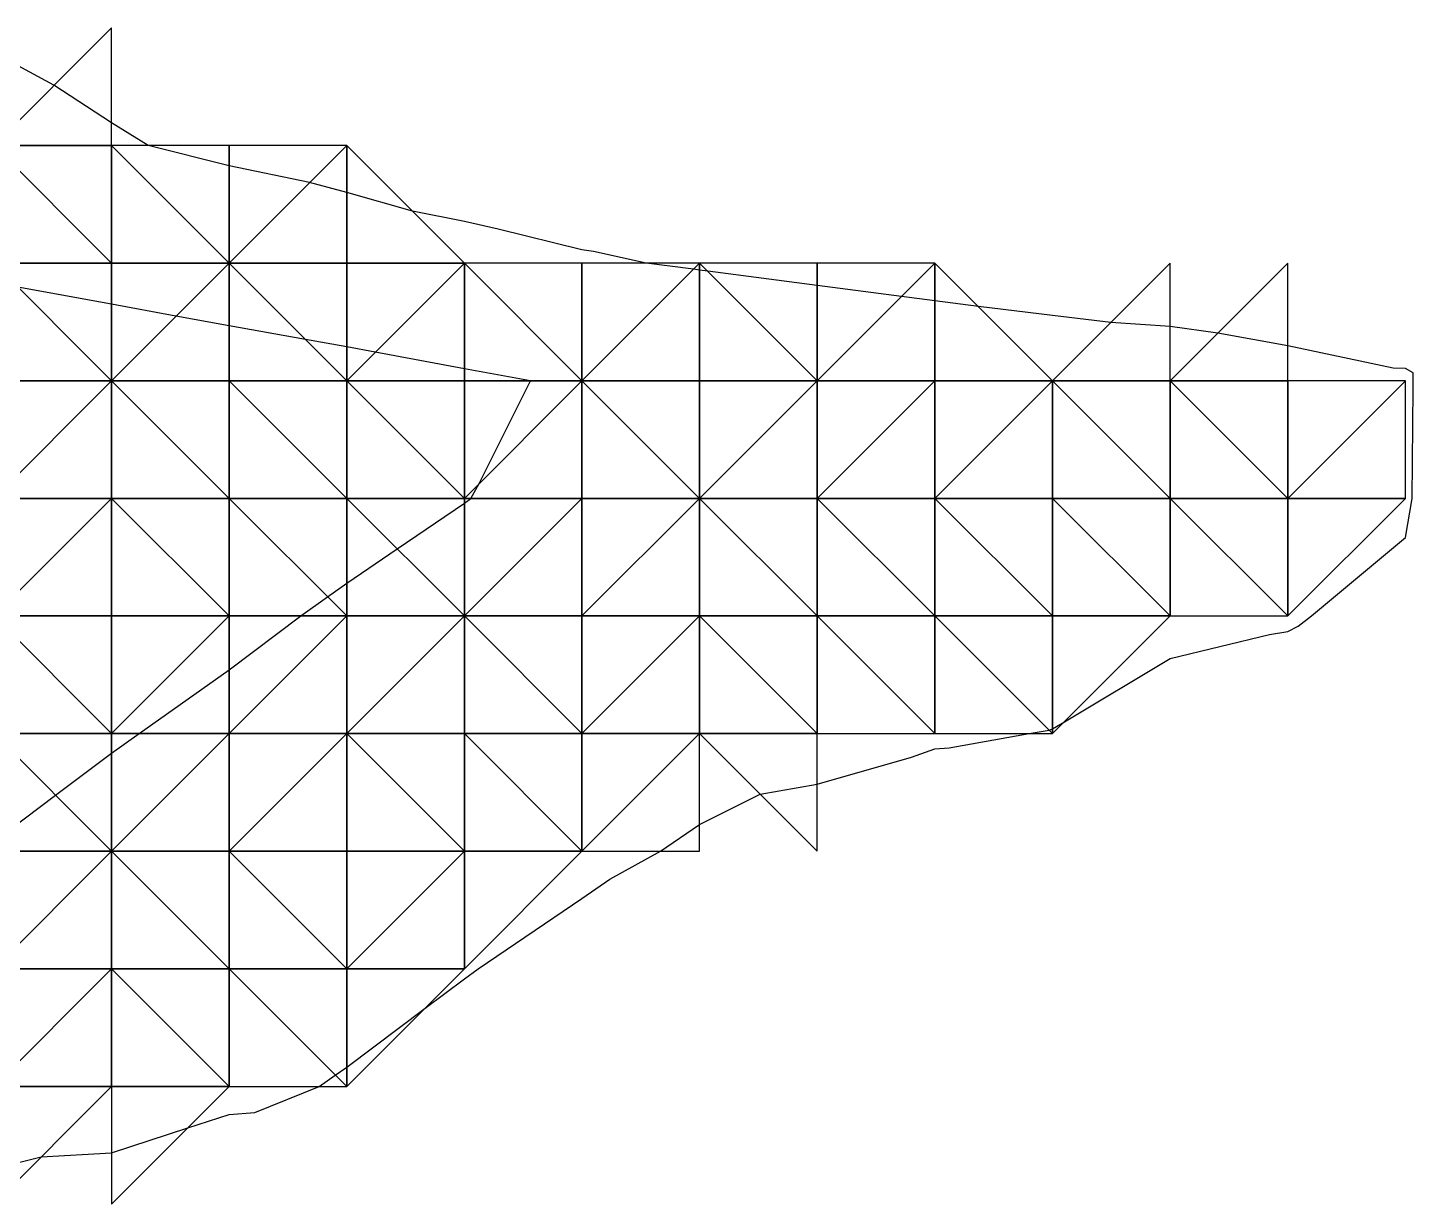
# Model space of a CAD drawing. Header units: metres. Extents: x 4732344 to 4732577, y 2266116 to 2266284.
# Drawn here: x 4732422.84 to 4732428.73, y 2266137.73 to 2266142.73 of the extents above; entities that cross this region are included whole.
import ezdxf

# ---------------------------------------------------------------- set-up
doc = ezdxf.new("R2010")
doc.units = ezdxf.units.M
doc.layers.add('TIN', color=5, linetype='Continuous')

msp = doc.modelspace()

# ---------------------------------------------------------------- linework, layer by layer
at = {"layer": 'lleno', "color": 3}
for points in [[(4732422.698, 2266137.8832, 1327.9206), (4732422.8999, 2266137.9329, 1327.9189), (4732423.198, 2266137.9492, 1327.9177), (4732423.5223, 2266138.0553, 1327.9144), (4732423.698, 2266138.1128, 1327.9127), (4732423.8082, 2266138.1208, 1327.9122), (4732424.0804, 2266138.231, 1327.9137), (4732424.1492, 2266138.2798, 1327.9153), (4732424.198, 2266138.3143, 1327.9164), (4732424.5313, 2266138.5643, 1327.9244), (4732424.698, 2266138.6893, 1327.9285), (4732424.7568, 2266138.731, 1327.9298), (4732425.198, 2266139.031, 1327.9393), (4732425.317, 2266139.112, 1327.9419), (4732425.5313, 2266139.231, 1327.9456), (4732425.698, 2266139.3446, 1327.9492), (4732425.9556, 2266139.4734, 1327.9531), (4732426.198, 2266139.5167, 1327.9539), (4732426.598, 2266139.631, 1327.9568), (4732426.698, 2266139.6665, 1327.9578), (4732426.7586, 2266139.6704, 1327.9577), (4732427.098, 2266139.731, 1327.9589), (4732427.1833, 2266139.7457, 1327.9592), (4732427.198, 2266139.751, 1327.9593), (4732427.248, 2266139.781, 1327.9603), (4732427.698, 2266140.051, 1327.9693), (4732428.1191, 2266140.1521, 1327.9777), (4732428.198, 2266140.1658, 1327.9792), (4732428.2409, 2266140.1881, 1327.9803), (4732428.298, 2266140.231, 1327.9819), (4732428.698, 2266140.5643, 1327.9935), (4732428.7263, 2266140.731, 1327.9965), (4732428.7307, 2266141.1983, 1328.0016), (4732428.7307, 2266141.231, 1327.9991), (4732428.7307, 2266141.2637, 1327.9965), (4732428.698, 2266141.2825, 1327.9952), (4732428.645, 2266141.284, 1327.9952), (4732428.198, 2266141.3798, 1327.9893), (4732427.9, 2266141.433, 1327.9861), (4732427.698, 2266141.4609, 1327.9846), (4732427.4453, 2266141.4783, 1327.984), (4732427.198, 2266141.5081, 1327.9825), (4732426.8829, 2266141.5461, 1327.9805), (4732426.698, 2266141.5703, 1327.9792), (4732426.5559, 2266141.5889, 1327.9782), (4732426.198, 2266141.6358, 1327.9757), (4732425.7322, 2266141.6968, 1327.9725), (4732425.698, 2266141.7012, 1327.9722), (4732425.6725, 2266141.7055, 1327.9717), (4732425.4707, 2266141.731, 1327.9668), (4732425.2472, 2266141.7802, 1327.9598), (4732425.198, 2266141.7876, 1327.9588), (4732424.8419, 2266141.8749, 1327.9521), (4732424.698, 2266141.9069, 1327.9496), (4732424.4771, 2266141.9519, 1327.9463), (4732424.198, 2266142.031, 1327.94), (4732424.0401, 2266142.0731, 1327.9367), (4732423.698, 2266142.1437, 1327.9314), (4732423.3542, 2266142.231, 1327.9246), (4732423.198, 2266142.3272, 1327.9165), (4732422.9538, 2266142.4868, 1327.9028), (4732422.698, 2266142.6239, 1327.8913)], [(4732422.698, 2266139.2727, 1328.0558), (4732422.9599, 2266139.4691, 1328.0622), (4732423.198, 2266139.6477, 1328.0679), (4732423.3156, 2266139.731, 1328.0706), (4732423.698, 2266140.0018, 1328.0793), (4732424.0036, 2266140.231, 1328.0866), (4732424.1166, 2266140.3124, 1328.0892), (4732424.198, 2266140.371, 1328.0911), (4732424.4123, 2266140.5167, 1328.0958), (4732424.698, 2266140.711, 1328.1019), (4732424.7258, 2266140.731, 1328.1026), (4732424.7605, 2266140.7935, 1328.1047), (4732424.9792, 2266141.231, 1328.1096), (4732424.698, 2266141.281, 1328.106), (4732424.3195, 2266141.3525, 1328.1007), (4732424.198, 2266141.3754, 1328.099), (4732424.0223, 2266141.4067, 1328.0967), (4732423.698, 2266141.4643, 1328.0926), (4732423.4716, 2266141.5046, 1328.0896), (4732423.198, 2266141.5568, 1328.0858), (4732422.8007, 2266141.6283, 1328.0806)]]:
    msp.add_polyline3d(points, dxfattribs=at)
at = {"layer": 'TIN', "color": 5}
for points in [[(4732423.198, 2266142.731, 0.079), (4732422.698, 2266142.231, 0.122), (4732423.198, 2266142.231, 0.105)], [(4732423.198, 2266142.231, 0.105), (4732422.698, 2266142.231, 0.122), (4732423.198, 2266141.731, 0.169)], [(4732423.198, 2266141.731, 0.169), (4732422.698, 2266142.231, 0.122), (4732422.698, 2266141.731, 0.185)], [(4732423.198, 2266142.231, 0.105), (4732423.198, 2266141.731, 0.169), (4732423.698, 2266141.731, 0.152)], [(4732423.698, 2266142.231, 0.089), (4732423.198, 2266142.231, 0.105), (4732423.698, 2266141.731, 0.152)], [(4732424.198, 2266141.731, 0.136), (4732424.198, 2266142.231, 0.076), (4732423.698, 2266141.731, 0.152)], [(4732423.698, 2266141.731, 0.152), (4732424.198, 2266142.231, 0.076), (4732423.698, 2266142.231, 0.089)], [(4732424.198, 2266141.731, 0.136), (4732424.698, 2266141.731, 0.119), (4732424.198, 2266142.231, 0.076)], [(4732423.198, 2266141.231, 0.258), (4732423.198, 2266141.731, 0.169), (4732422.698, 2266141.731, 0.185)], [(4732423.198, 2266141.231, 0.258), (4732422.698, 2266141.731, 0.185), (4732422.698, 2266141.231, 0.276)], [(4732423.698, 2266141.731, 0.152), (4732423.198, 2266141.231, 0.258), (4732423.698, 2266141.231, 0.242)], [(4732423.198, 2266141.731, 0.169), (4732423.198, 2266141.231, 0.258), (4732423.698, 2266141.731, 0.152)], [(4732424.198, 2266141.231, 0.226), (4732424.198, 2266141.731, 0.136), (4732423.698, 2266141.731, 0.152)], [(4732423.698, 2266141.731, 0.152), (4732423.698, 2266141.231, 0.242), (4732424.198, 2266141.231, 0.226)], [(4732424.698, 2266141.731, 0.119), (4732424.198, 2266141.231, 0.226), (4732424.698, 2266141.231, 0.209)], [(4732424.698, 2266141.731, 0.119), (4732424.198, 2266141.731, 0.136), (4732424.198, 2266141.231, 0.226)], [(4732424.698, 2266141.731, 0.119), (4732425.198, 2266141.231, 0.193), (4732425.198, 2266141.731, 0.106)], [(4732424.698, 2266141.231, 0.209), (4732425.198, 2266141.231, 0.193), (4732424.698, 2266141.731, 0.119)], [(4732425.198, 2266141.731, 0.106), (4732425.198, 2266141.231, 0.193), (4732425.698, 2266141.731, 0.095)], [(4732425.698, 2266141.731, 0.095), (4732425.198, 2266141.231, 0.193), (4732425.698, 2266141.231, 0.179)], [(4732425.698, 2266141.231, 0.179), (4732426.198, 2266141.231, 0.168), (4732425.698, 2266141.731, 0.095)], [(4732425.698, 2266141.731, 0.095), (4732426.198, 2266141.231, 0.168), (4732426.198, 2266141.731, 0.084)], [(4732426.198, 2266141.731, 0.084), (4732426.198, 2266141.231, 0.168), (4732426.698, 2266141.731, 0.073)], [(4732426.198, 2266141.231, 0.168), (4732426.698, 2266141.231, 0.157), (4732426.698, 2266141.731, 0.073)], [(4732426.698, 2266141.231, 0.157), (4732427.198, 2266141.231, 0.146), (4732426.698, 2266141.731, 0.073)], [(4732427.698, 2266141.231, 0.14), (4732427.698, 2266141.731, 0.053), (4732427.198, 2266141.231, 0.146)], [(4732427.698, 2266141.231, 0.14), (4732428.198, 2266141.231, 0.125), (4732428.198, 2266141.731, 0.041)], [(4732422.698, 2266140.731, 0.271), (4732423.198, 2266140.731, 0.254), (4732423.198, 2266141.231, 0.258)], [(4732422.698, 2266141.231, 0.276), (4732422.698, 2266140.731, 0.271), (4732423.198, 2266141.231, 0.258)], [(4732423.198, 2266141.231, 0.258), (4732423.198, 2266140.731, 0.254), (4732423.698, 2266140.731, 0.236)], [(4732423.698, 2266140.731, 0.236), (4732423.698, 2266141.231, 0.242), (4732423.198, 2266141.231, 0.258)], [(4732423.698, 2266140.731, 0.236), (4732424.198, 2266140.731, 0.218), (4732423.698, 2266141.231, 0.242)], [(4732423.698, 2266141.231, 0.242), (4732424.198, 2266140.731, 0.218), (4732424.198, 2266141.231, 0.226)], [(4732424.698, 2266141.231, 0.209), (4732424.198, 2266141.231, 0.226), (4732424.698, 2266140.731, 0.201)], [(4732424.198, 2266141.231, 0.226), (4732424.198, 2266140.731, 0.218), (4732424.698, 2266140.731, 0.201)], [(4732425.198, 2266140.731, 0.183), (4732425.198, 2266141.231, 0.193), (4732424.698, 2266140.731, 0.201)], [(4732424.698, 2266140.731, 0.201), (4732425.198, 2266141.231, 0.193), (4732424.698, 2266141.231, 0.209)], [(4732425.698, 2266141.231, 0.179), (4732425.198, 2266141.231, 0.193), (4732425.698, 2266140.731, 0.166)], [(4732425.698, 2266140.731, 0.166), (4732425.198, 2266141.231, 0.193), (4732425.198, 2266140.731, 0.183)], [(4732425.698, 2266140.731, 0.166), (4732426.198, 2266141.231, 0.168), (4732425.698, 2266141.231, 0.179)], [(4732425.698, 2266140.731, 0.166), (4732426.198, 2266140.731, 0.151), (4732426.198, 2266141.231, 0.168)], [(4732426.198, 2266140.731, 0.151), (4732426.698, 2266141.231, 0.157), (4732426.198, 2266141.231, 0.168)], [(4732426.698, 2266140.731, 0.151), (4732426.698, 2266141.231, 0.157), (4732426.198, 2266140.731, 0.151)], [(4732426.698, 2266140.731, 0.151), (4732427.198, 2266140.731, 0.15), (4732427.198, 2266141.231, 0.146)], [(4732427.198, 2266141.231, 0.146), (4732426.698, 2266141.231, 0.157), (4732426.698, 2266140.731, 0.151)], [(4732427.198, 2266140.731, 0.15), (4732427.698, 2266140.731, 0.134), (4732427.198, 2266141.231, 0.146)], [(4732427.198, 2266141.231, 0.146), (4732427.698, 2266140.731, 0.134), (4732427.698, 2266141.231, 0.14)], [(4732428.198, 2266140.731, 0.123), (4732428.198, 2266141.231, 0.125), (4732427.698, 2266141.231, 0.14)], [(4732427.698, 2266141.231, 0.14), (4732427.698, 2266140.731, 0.134), (4732428.198, 2266140.731, 0.123)], [(4732428.198, 2266140.731, 0.123), (4732428.698, 2266141.231, 0.107), (4732428.198, 2266141.231, 0.125)], [(4732428.698, 2266140.731, 0.106), (4732428.698, 2266141.231, 0.107), (4732428.198, 2266140.731, 0.123)], [(4732423.198, 2266140.231, 0.228), (4732423.198, 2266140.731, 0.254), (4732422.698, 2266140.231, 0.246)], [(4732422.698, 2266140.231, 0.246), (4732423.198, 2266140.731, 0.254), (4732422.698, 2266140.731, 0.271)], [(4732423.198, 2266140.731, 0.254), (4732423.698, 2266140.231, 0.211), (4732423.698, 2266140.731, 0.236)], [(4732423.198, 2266140.231, 0.228), (4732423.698, 2266140.231, 0.211), (4732423.198, 2266140.731, 0.254)], [(4732423.698, 2266140.731, 0.236), (4732423.698, 2266140.231, 0.211), (4732424.198, 2266140.231, 0.193)], [(4732424.198, 2266140.231, 0.193), (4732424.198, 2266140.731, 0.218), (4732423.698, 2266140.731, 0.236)], [(4732424.198, 2266140.731, 0.218), (4732424.198, 2266140.231, 0.193), (4732424.698, 2266140.231, 0.176)], [(4732424.698, 2266140.231, 0.176), (4732424.698, 2266140.731, 0.201), (4732424.198, 2266140.731, 0.218)], [(4732425.198, 2266140.731, 0.183), (4732424.698, 2266140.731, 0.201), (4732424.698, 2266140.231, 0.176)], [(4732425.198, 2266140.231, 0.158), (4732425.198, 2266140.731, 0.183), (4732424.698, 2266140.231, 0.176)], [(4732425.198, 2266140.231, 0.158), (4732425.698, 2266140.231, 0.141), (4732425.698, 2266140.731, 0.166)], [(4732425.698, 2266140.731, 0.166), (4732425.198, 2266140.731, 0.183), (4732425.198, 2266140.231, 0.158)], [(4732425.698, 2266140.731, 0.166), (4732425.698, 2266140.231, 0.141), (4732426.198, 2266140.231, 0.13)], [(4732426.198, 2266140.231, 0.13), (4732426.198, 2266140.731, 0.151), (4732425.698, 2266140.731, 0.166)], [(4732426.698, 2266140.231, 0.133), (4732426.698, 2266140.731, 0.151), (4732426.198, 2266140.731, 0.151)], [(4732426.198, 2266140.731, 0.151), (4732426.198, 2266140.231, 0.13), (4732426.698, 2266140.231, 0.133)], [(4732427.198, 2266140.231, 0.124), (4732427.198, 2266140.731, 0.15), (4732426.698, 2266140.731, 0.151)], [(4732427.198, 2266140.231, 0.124), (4732426.698, 2266140.731, 0.151), (4732426.698, 2266140.231, 0.133)], [(4732427.198, 2266140.731, 0.15), (4732427.198, 2266140.231, 0.124), (4732427.698, 2266140.231, 0.109)], [(4732427.698, 2266140.231, 0.109), (4732427.698, 2266140.731, 0.134), (4732427.198, 2266140.731, 0.15)], [(4732427.698, 2266140.731, 0.134), (4732427.698, 2266140.231, 0.109), (4732428.198, 2266140.231, 0.103)], [(4732428.198, 2266140.231, 0.103), (4732428.198, 2266140.731, 0.123), (4732427.698, 2266140.731, 0.134)], [(4732428.698, 2266140.731, 0.106), (4732428.198, 2266140.731, 0.123), (4732428.198, 2266140.231, 0.103)], [(4732422.698, 2266139.731, 0.222), (4732423.198, 2266139.731, 0.204), (4732422.698, 2266140.231, 0.246)], [(4732422.698, 2266140.231, 0.246), (4732423.198, 2266139.731, 0.204), (4732423.198, 2266140.231, 0.228)], [(4732423.198, 2266139.731, 0.204), (4732423.698, 2266140.231, 0.211), (4732423.198, 2266140.231, 0.228)], [(4732423.698, 2266139.731, 0.187), (4732423.698, 2266140.231, 0.211), (4732423.198, 2266139.731, 0.204)], [(4732424.198, 2266140.231, 0.193), (4732423.698, 2266140.231, 0.211), (4732423.698, 2266139.731, 0.187)], [(4732423.698, 2266139.731, 0.187), (4732424.198, 2266139.731, 0.169), (4732424.198, 2266140.231, 0.193)], [(4732424.698, 2266140.231, 0.176), (4732424.198, 2266140.231, 0.193), (4732424.198, 2266139.731, 0.169)], [(4732424.198, 2266139.731, 0.169), (4732424.698, 2266139.731, 0.152), (4732424.698, 2266140.231, 0.176)], [(4732424.698, 2266140.231, 0.176), (4732425.198, 2266139.731, 0.134), (4732425.198, 2266140.231, 0.158)], [(4732424.698, 2266139.731, 0.152), (4732425.198, 2266139.731, 0.134), (4732424.698, 2266140.231, 0.176)], [(4732425.698, 2266139.731, 0.117), (4732425.698, 2266140.231, 0.141), (4732425.198, 2266139.731, 0.134)], [(4732425.198, 2266139.731, 0.134), (4732425.698, 2266140.231, 0.141), (4732425.198, 2266140.231, 0.158)], [(4732426.198, 2266139.731, 0.112), (4732426.198, 2266140.231, 0.13), (4732425.698, 2266140.231, 0.141)], [(4732425.698, 2266140.231, 0.141), (4732425.698, 2266139.731, 0.117), (4732426.198, 2266139.731, 0.112)], [(4732426.198, 2266140.231, 0.13), (4732426.698, 2266139.731, 0.104), (4732426.698, 2266140.231, 0.133)], [(4732426.198, 2266139.731, 0.112), (4732426.698, 2266139.731, 0.104), (4732426.198, 2266140.231, 0.13)], [(4732427.198, 2266139.731, 0.099), (4732427.198, 2266140.231, 0.124), (4732426.698, 2266140.231, 0.133)], [(4732426.698, 2266140.231, 0.133), (4732426.698, 2266139.731, 0.104), (4732427.198, 2266139.731, 0.099)], [(4732427.198, 2266140.231, 0.124), (4732427.198, 2266139.731, 0.099), (4732427.698, 2266140.231, 0.109)], [(4732423.198, 2266139.231, 0.18), (4732423.198, 2266139.731, 0.204), (4732422.698, 2266139.731, 0.222)], [(4732422.698, 2266139.731, 0.222), (4732422.698, 2266139.231, 0.198), (4732423.198, 2266139.231, 0.18)], [(4732423.698, 2266139.731, 0.187), (4732423.198, 2266139.731, 0.204), (4732423.198, 2266139.231, 0.18)], [(4732423.198, 2266139.231, 0.18), (4732423.698, 2266139.231, 0.163), (4732423.698, 2266139.731, 0.187)], [(4732423.698, 2266139.231, 0.163), (4732424.198, 2266139.231, 0.145), (4732424.198, 2266139.731, 0.169)], [(4732423.698, 2266139.231, 0.163), (4732424.198, 2266139.731, 0.169), (4732423.698, 2266139.731, 0.187)], [(4732424.198, 2266139.731, 0.169), (4732424.198, 2266139.231, 0.145), (4732424.698, 2266139.231, 0.127)], [(4732424.698, 2266139.231, 0.127), (4732424.698, 2266139.731, 0.152), (4732424.198, 2266139.731, 0.169)], [(4732424.698, 2266139.731, 0.152), (4732424.698, 2266139.231, 0.127), (4732425.198, 2266139.231, 0.11)], [(4732425.198, 2266139.231, 0.11), (4732425.198, 2266139.731, 0.134), (4732424.698, 2266139.731, 0.152)], [(4732425.698, 2266139.231, 0.095), (4732425.698, 2266139.731, 0.117), (4732425.198, 2266139.231, 0.11)], [(4732425.698, 2266139.731, 0.117), (4732425.198, 2266139.731, 0.134), (4732425.198, 2266139.231, 0.11)], [(4732426.198, 2266139.731, 0.112), (4732425.698, 2266139.731, 0.117), (4732426.198, 2266139.231, 0.084)], [(4732423.198, 2266139.231, 0.18), (4732422.698, 2266139.231, 0.198), (4732422.698, 2266138.731, 0.173)], [(4732422.698, 2266138.731, 0.173), (4732423.198, 2266138.731, 0.155), (4732423.198, 2266139.231, 0.18)], [(4732423.698, 2266138.731, 0.137), (4732423.698, 2266139.231, 0.163), (4732423.198, 2266139.231, 0.18)], [(4732423.198, 2266139.231, 0.18), (4732423.198, 2266138.731, 0.155), (4732423.698, 2266138.731, 0.137)], [(4732423.698, 2266139.231, 0.163), (4732423.698, 2266138.731, 0.137), (4732424.198, 2266138.731, 0.12)], [(4732424.198, 2266138.731, 0.12), (4732424.198, 2266139.231, 0.145), (4732423.698, 2266139.231, 0.163)], [(4732424.698, 2266139.231, 0.127), (4732424.198, 2266139.231, 0.145), (4732424.198, 2266138.731, 0.12)], [(4732424.198, 2266138.731, 0.12), (4732424.698, 2266138.731, 0.102), (4732424.698, 2266139.231, 0.127)], [(4732425.198, 2266139.231, 0.11), (4732424.698, 2266139.231, 0.127), (4732424.698, 2266138.731, 0.102)], [(4732423.198, 2266138.731, 0.155), (4732422.698, 2266138.731, 0.173), (4732422.698, 2266138.231, 0.148)], [(4732423.198, 2266138.731, 0.155), (4732422.698, 2266138.231, 0.148), (4732423.198, 2266138.231, 0.131)], [(4732423.198, 2266138.231, 0.131), (4732423.698, 2266138.231, 0.113), (4732423.198, 2266138.731, 0.155)], [(4732423.198, 2266138.731, 0.155), (4732423.698, 2266138.231, 0.113), (4732423.698, 2266138.731, 0.137)], [(4732424.198, 2266138.731, 0.12), (4732423.698, 2266138.731, 0.137), (4732424.198, 2266138.231, 0.096)], [(4732423.698, 2266138.731, 0.137), (4732423.698, 2266138.231, 0.113), (4732424.198, 2266138.231, 0.096)], [(4732424.198, 2266138.231, 0.096), (4732424.698, 2266138.731, 0.102), (4732424.198, 2266138.731, 0.12)], [(4732423.198, 2266138.231, 0.131), (4732422.698, 2266138.231, 0.148), (4732422.698, 2266137.731, 0.079)], [(4732423.198, 2266137.731, 0.076), (4732423.698, 2266138.231, 0.113), (4732423.198, 2266138.231, 0.131)]]:
    msp.add_3dface(points, dxfattribs=at)

doc.saveas('drawing.dxf')
